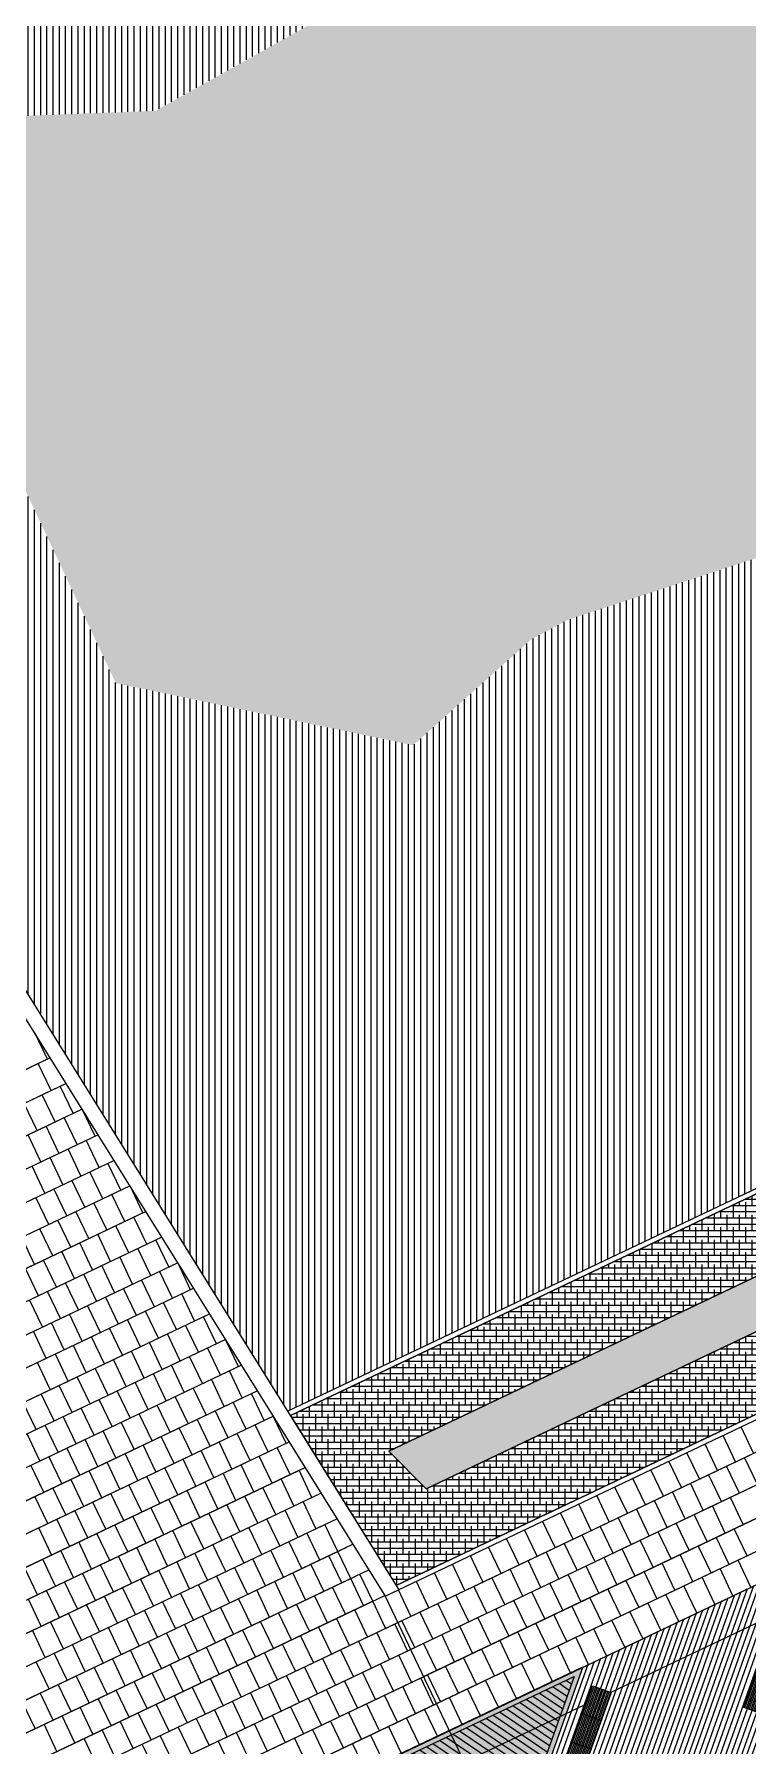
# Model space of a CAD drawing. Header units: metres. Extents: x 679599 to 680028, y 2748524 to 2748840.
# Drawn here: x 679680.61 to 679694.9, y 2748541.03 to 2748575.31 of the extents above; entities that cross this region are included whole.
import ezdxf

# ---------------------------------------------------------------- set-up
doc = ezdxf.new("R2010")
doc.units = ezdxf.units.M
doc.header["$LTSCALE"] = 5
doc.layers.add('00-AUX', color=2, linetype='Continuous', plot=False)
doc.layers.add('00-AUX Tree Pit', color=2, linetype='Continuous', plot=False)
doc.layers.add('02-L-B-Barrier Curb', color=210, linetype='Continuous', lineweight=5, plot=False)
doc.layers.add('02-L-B-Curb', color=11, linetype='Continuous', lineweight=5, plot=False)
doc.layers.add('02-L-B-Flat Bar', color=181, linetype='Continuous', lineweight=5)
doc.layers.add('04-BK-Tree Pit', color=6, linetype='Continuous', lineweight=5)
for name, color, linetype, lineweight, true_color in [('02-L-Joints-Paviment_07_Precast Concrete Blocks 60X40', 7, 'Continuous', 5, 0x999999), ('03-TR-Pavement_02_Sealed Gravel', 7, 'Continuous', 5, 0x38321e), ('03-TR-Pavement_06_Concrete Slab in situ', 7, 'Continuous', 9, 0xf7f7f7), ('03-TR-Pavement_07_Precast Concrete Blocks 20X10', 7, 'Continuous', 5, 0x999999), ('03-TR-Pavement_07_Precast Concrete Blocks 60X40', 7, 'Continuous', 5, 0x999999), ('03-TR-Pavement_07_Precast irregular Concrete Blocks', 7, 'Continuous', 5, 0xb3b3b3)]:
    doc.layers.add(name, color=color, linetype=linetype, lineweight=lineweight, true_color=true_color)
doc.layers.add('03-TR-Pavement_00_Dry Swale', color=7, linetype='Continuous', true_color=0x6e5d3a)
doc.layers.add('03-TR-Tree Pit_White', color=7, linetype='Continuous', true_color=0xfcfcfc)
doc.layers.add('03-TR-Tree Pit_Green', color=46, linetype='Continuous')

# ---------------------------------------------------------------- blocks, each defined once
blk = doc.blocks.new('Alcorque Parking 8m2')
at = {"layer": '03-TR-Tree Pit_Green', "ltscale": 0.3}
h = blk.add_hatch(dxfattribs=at)
h.set_pattern_fill('ANSI31', color=256, scale=0.04, angle=40)
h.set_pattern_definition([(85, (-679726.04474, -2748720.75428), (-0.1265167266577, 0.011068779329), [])])
h.paths.add_polyline_path([(-1.079, -0.384), (2.316, 1.231), (-0.189, 2.121)])
at = {"layer": '03-TR-Tree Pit_White'}
h = blk.add_hatch(color=256, dxfattribs=at)
h.dxf.hatch_style = 1
h.paths.add_polyline_path([(-1.254, -0.578), (2.577, 1.245), (-0.25, 2.249)])
at = {"layer": '02-L-B-Curb'}
blk.add_lwpolyline([(2.577, 1.245), (-0.25, 2.249), (-1.254, -0.578)], close=True, dxfattribs=at)
at = {"layer": '02-L-B-Curb', "color": 6}
blk.add_lwpolyline([(2.316, 1.231), (-0.189, 2.121), (-1.079, -0.384)], close=True, dxfattribs=at)
blk = doc.blocks.new('Piece Parking')
blk.add_wipeout([(-1.7, 0.2), (-1.7, -0.2), (0.7, -0.2), (0.7, 0.2)])
at = {"layer": '03-TR-Pavement_07_Precast irregular Concrete Blocks'}
h = blk.add_hatch(dxfattribs=at)
h.set_pattern_fill('ANSI31', color=256, scale=0.01, angle=135)
h.paths.add_polyline_path([(-1.7, 0.2), (0.7, 0.2), (0.7, -0.2), (-1.7, -0.2)])
blk.add_lwpolyline([(-1.7, 0.2), (0.7, 0.2), (0.7, -0.2), (-1.7, -0.2)], close=True)
at = {"layer": '02-L-Joints-Paviment_07_Precast Concrete Blocks 60X40'}
for points in [[(-1.1, 0.2), (-1.1, -0.2)], [(-0.5, 0.2), (-0.5, -0.2)], [(0.1, 0.2), (0.1, -0.2)]]:
    blk.add_lwpolyline(points, dxfattribs=at)
blk = doc.blocks.new('*U46')
at = {"rotation": 44.98940089342743}
blk.add_blockref('Piece Parking', (0.539, -0.362), dxfattribs=at)
blk = doc.blocks.new('*U47')
at = {"layer": '02-L-B-Barrier Curb', "color": 0, "linetype": 'ByBlock', "lineweight": -2, "transparency": 16777216, "rotation": 25.44814092405828}
for p in [(679694.94, 2748543.429), (679691.102, 2748541.603)]:
    blk.add_blockref('*U46', p, dxfattribs=at)

msp = doc.modelspace()

# ---------------------------------------------------------------- hatches: boundary and pattern name
at = {"layer": '03-TR-Pavement_00_Dry Swale', "ltscale": 0.3, "true_color": 0xb29c70}
h = msp.add_hatch(dxfattribs=at)
h.set_pattern_fill('ANSI38', color=33, scale=0.0393, angle=315)
h.paths.add_polyline_path([(679698.5, 2748550.956), (679697.969, 2748551.81), (679687.712, 2748546.929), (679688.459, 2748546.179)])
h.paths.add_polyline_path([(679712.795, 2748557.759), (679712.479, 2748558.715), (679700.15, 2748552.848), (679700.681, 2748551.994)])
h.paths.add_polyline_path([(679729.201, 2748565.566), (679728.669, 2748566.419), (679714.664, 2748559.755), (679714.979, 2748558.798)])
h.paths.add_polyline_path([(679744.551, 2748572.87), (679744.02, 2748573.724), (679730.85, 2748567.457), (679731.382, 2748566.603)])
h.paths.add_polyline_path([(679758.565, 2748579.539), (679757.934, 2748580.346), (679746.201, 2748574.762), (679746.732, 2748573.908)])
at = {"layer": '03-TR-Pavement_00_Dry Swale', "ltscale": 0.3}
h = msp.add_hatch(dxfattribs=at)
h.set_pattern_fill('ANSI38', color=256, scale=0.0393, angle=315)
h.paths.add_polyline_path([(679687.712, 2748546.929), (679697.969, 2748551.81), (679697.175, 2748553.085), (679685.742, 2748547.645), (679687.861, 2748544.242), (679699.293, 2748549.682), (679698.5, 2748550.956), (679688.459, 2748546.179)])
at = {"layer": '03-TR-Pavement_02_Sealed Gravel', "linetype": 'Continuous'}
h = msp.add_hatch(dxfattribs=at)
h.set_pattern_fill('ANSI31', color=256, scale=0.0393, angle=45)
h.set_pattern_definition([(90, (652974.11672, 2717198.73223), (-0.1247775, 0), [])])
h.paths.add_polyline_path([(679677.201, 2748573.555), (679683.041, 2748573.777), (679687.329, 2748576.176), (679693.395, 2748575.721), (679695.755, 2748576.821), (679698.899, 2748570.077), (679696.876, 2748565.409), (679691.299, 2748563.582), (679690.559, 2748563.185), (679688.204, 2748561.07), (679682.247, 2748562.313), (679677.021, 2748573.467)])
h.paths.add_polyline_path([(679758.64, 2748582.443), (679748.157, 2748599.32), (679704.653, 2748591.943), (679666.232, 2748578.973), (679685.689, 2748547.73)])
at = {"layer": '03-TR-Pavement_06_Concrete Slab in situ', "linetype": 'Continuous'}
h = msp.add_hatch(color=256, dxfattribs=at)
h.dxf.hatch_style = 1
h.paths.add_polyline_path([(679698.899, 2748570.077), (679695.755, 2748576.821), (679693.395, 2748575.721), (679687.329, 2748576.176), (679683.041, 2748573.777), (679677.201, 2748573.555), (679677.021, 2748573.467), (679682.247, 2748562.313), (679688.204, 2748561.07), (679690.559, 2748563.185), (679691.299, 2748563.582), (679696.876, 2748565.409)])
at = {"layer": '03-TR-Pavement_07_Precast Concrete Blocks 20X10'}
h = msp.add_hatch(dxfattribs=at)
h.set_pattern_fill('ANSI31', color=256, scale=0.0315, angle=25.5)
h.set_pattern_definition([(70.5, (0, 0), (-0.094275932128, 0.033384858509), [])])
h.paths.add_polyline_path([(679676.974, 2748528.606), (679675.178, 2748532.381), (679676.209, 2748535.285), (679680.101, 2748537.142), (679682.928, 2748536.138), (679683.932, 2748538.965), (679687.777, 2748540.795), (679690.604, 2748539.791), (679691.608, 2748542.618), (679695.453, 2748544.447), (679698.281, 2748543.443), (679699.284, 2748546.271), (679703.122, 2748548.097), (679705.955, 2748547.096), (679706.96, 2748549.923), (679710.804, 2748551.752), (679713.537, 2748550.782), (679713.631, 2748550.749), (679714.635, 2748553.575), (679718.48, 2748555.405), (679721.306, 2748554.401), (679722.311, 2748557.228), (679726.155, 2748559.057), (679728.987, 2748558.052), (679729.991, 2748560.877), (679733.836, 2748562.707), (679736.662, 2748561.703), (679737.666, 2748564.53), (679741.505, 2748566.362), (679744.333, 2748565.358), (679745.341, 2748568.182), (679749.186, 2748570.012), (679752.007, 2748569.011), (679753.031, 2748571.842), (679756.853, 2748573.661), (679759.68, 2748572.657), (679760.684, 2748575.483), (679764.527, 2748577.312), (679767.41, 2748576.278), (679769.209, 2748572.498)])

# ---------------------------------------------------------------- linework, layer by layer
at = {"layer": '00-AUX'}
for points in [[(679687.892, 2748543.501), (679775.562, 2748585.22)], [(679688.149, 2748542.96), (679776.001, 2748584.764)], [(679688.407, 2748542.418), (679776.078, 2748584.137)], [(679688.665, 2748541.876), (679776.155, 2748583.509)], [(679688.923, 2748541.334), (679776.593, 2748583.053)], [(679675.752, 2748534.298), (679765.435, 2748576.975)], [(679658.844, 2748544.298), (679680.929, 2748554.807)], [(679658.921, 2748543.67), (679681.248, 2748554.294)], [(679659.362, 2748543.215), (679681.567, 2748553.782)], [(679659.438, 2748542.587), (679681.886, 2748553.269)], [(679659.879, 2748542.132), (679682.205, 2748552.756)], [(679659.955, 2748541.504), (679682.525, 2748552.244)], [(679660.396, 2748541.049), (679682.844, 2748551.731)], [(679660.472, 2748540.421), (679683.163, 2748551.219)], [(679660.913, 2748539.966), (679683.482, 2748550.706)], [(679660.989, 2748539.338), (679683.801, 2748550.194)], [(679661.43, 2748538.883), (679684.121, 2748549.681)], [(679661.507, 2748538.255), (679684.44, 2748549.168)], [(679661.947, 2748537.801), (679684.759, 2748548.656)], [(679662.024, 2748537.172), (679685.078, 2748548.143)], [(679662.464, 2748536.718), (679685.399, 2748547.631)], [(679662.541, 2748536.09), (679685.717, 2748547.118)], [(679662.981, 2748535.635), (679685.916, 2748546.549)], [(679663.058, 2748535.007), (679686.355, 2748546.093)], [(679663.499, 2748534.552), (679686.433, 2748545.466)], [(679663.575, 2748533.924), (679686.872, 2748545.01)], [(679664.016, 2748533.469), (679686.951, 2748544.383)], [(679664.092, 2748532.841), (679687.389, 2748543.927)], [(679664.533, 2748532.386), (679687.892, 2748543.502)], [(679664.612, 2748531.76), (679688.149, 2748542.96)], [(679665.053, 2748531.305), (679688.412, 2748542.42)], [(679665.132, 2748530.678), (679688.665, 2748541.876)], [(679665.573, 2748530.223), (679688.932, 2748541.339)]]:
    msp.add_lwpolyline(points, dxfattribs=at)
for points in [[(679685.742, 2748547.645), (679687.861, 2748544.242), (679760.807, 2748578.955), (679758.693, 2748582.358), (679685.742, 2748547.645)], [(679687.712, 2748546.929), (679697.969, 2748551.81), (679697.175, 2748553.085), (679685.742, 2748547.645), (679687.861, 2748544.242), (679699.293, 2748549.682), (679698.5, 2748550.956), (679688.459, 2748546.179)], [(679698.5, 2748550.956), (679697.969, 2748551.81), (679687.712, 2748546.929), (679688.459, 2748546.179)]]:
    msp.add_lwpolyline(points, close=True, dxfattribs=at)
at = {"layer": '00-AUX', "color": 3}
msp.add_lwpolyline([(679687.642, 2748544.027), (679694.803, 2748528.977)], dxfattribs=at)
at = {"layer": '00-AUX Tree Pit'}
msp.add_lwpolyline([(679691.6, 2748542.613), (679690.596, 2748539.786), (679687.769, 2748540.79)], close=True, dxfattribs=at)
at = {"layer": '02-L-B-Curb', "ltscale": 0.3}
for points in [[(679665.94, 2748578.875), (679687.642, 2748544.027)], [(679666.232, 2748578.973), (679687.914, 2748544.157)]]:
    msp.add_lwpolyline(points, dxfattribs=at)
at = {"layer": '02-L-B-Curb'}
for points in [[(679687.642, 2748544.027), (679760.86, 2748578.869)], [(679760.807, 2748578.955), (679687.861, 2748544.242)], [(679697.122, 2748553.17), (679685.689, 2748547.73)], [(679685.742, 2748547.645), (679697.175, 2748553.085)]]:
    msp.add_lwpolyline(points, dxfattribs=at)
at = {"layer": '02-L-B-Flat Bar'}
msp.add_lwpolyline([(679676.209, 2748535.285), (679764.525, 2748577.311)], dxfattribs=at)
at = {"layer": '02-L-Joints-Paviment_07_Precast Concrete Blocks 60X40'}
for p, q in [((679686.951, 2748544.383), (679686.693, 2748544.925)), ((679687.391, 2748543.928), (679687.133, 2748544.47))]:
    msp.add_line(p, q, dxfattribs=at)
for points in [[(679680.877, 2748554.782), (679680.619, 2748555.324)], [(679680.954, 2748554.154), (679680.696, 2748554.696)], [(679681.033, 2748553.527), (679680.775, 2748554.069)], [(679681.394, 2748553.699), (679681.136, 2748554.241)], [(679680.672, 2748553.356), (679680.414, 2748553.897)], [(679681.832, 2748553.243), (679681.574, 2748553.785)], [(679681.109, 2748552.899), (679680.852, 2748553.441)], [(679681.471, 2748553.071), (679681.213, 2748553.613)], [(679680.748, 2748552.727), (679680.49, 2748553.269)], [(679681.55, 2748552.445), (679681.292, 2748552.986)], [(679681.911, 2748552.616), (679681.653, 2748553.158)], [(679680.828, 2748552.101), (679680.57, 2748552.643)], [(679681.189, 2748552.273), (679680.931, 2748552.814)], [(679682.349, 2748552.16), (679682.091, 2748552.702)], [(679681.627, 2748551.816), (679681.369, 2748552.358)], [(679681.988, 2748551.988), (679681.73, 2748552.53)], [(679680.904, 2748551.473), (679680.646, 2748552.014)], [(679681.265, 2748551.645), (679681.008, 2748552.186)], [(679682.428, 2748551.534), (679682.171, 2748552.075)], [(679682.79, 2748551.705), (679682.532, 2748552.247)], [(679681.706, 2748551.19), (679681.448, 2748551.732)], [(679682.067, 2748551.362), (679681.809, 2748551.903)], [(679682.866, 2748551.077), (679682.608, 2748551.619)], [(679680.984, 2748550.846), (679680.726, 2748551.388)], [(679681.345, 2748551.018), (679681.087, 2748551.56)], [(679682.144, 2748550.734), (679681.886, 2748551.275)], [(679682.505, 2748550.905), (679682.247, 2748551.447)], [(679680.622, 2748550.674), (679680.365, 2748551.216)], [(679681.421, 2748550.39), (679681.164, 2748550.932)], [(679681.783, 2748550.562), (679681.525, 2748551.104)], [(679682.946, 2748550.451), (679682.688, 2748550.993)], [(679683.307, 2748550.623), (679683.049, 2748551.164)], [(679680.699, 2748550.046), (679680.441, 2748550.588)], [(679681.06, 2748550.218), (679680.802, 2748550.76)], [(679682.223, 2748550.107), (679681.965, 2748550.649)], [(679682.584, 2748550.279), (679682.327, 2748550.821)], [(679683.744, 2748550.166), (679683.487, 2748550.708)], [(679681.501, 2748549.763), (679681.243, 2748550.305)], [(679681.862, 2748549.935), (679681.604, 2748550.477)], [(679683.022, 2748549.823), (679682.764, 2748550.364)], [(679683.383, 2748549.994), (679683.125, 2748550.536)], [(679680.778, 2748549.419), (679680.521, 2748549.961)], [(679681.14, 2748549.591), (679680.882, 2748550.133)], [(679682.3, 2748549.479), (679682.042, 2748550.021)], [(679682.661, 2748549.651), (679682.403, 2748550.193)], [(679683.463, 2748549.368), (679683.205, 2748549.91)], [(679683.824, 2748549.54), (679683.566, 2748550.082)], [(679681.577, 2748549.135), (679681.319, 2748549.677)], [(679681.938, 2748549.307), (679681.681, 2748549.849)], [(679682.74, 2748549.024), (679682.482, 2748549.566)], [(679683.101, 2748549.196), (679682.844, 2748549.738)], [(679684.262, 2748549.084), (679684.004, 2748549.625)], [(679680.855, 2748548.791), (679680.597, 2748549.333)], [(679681.216, 2748548.963), (679680.958, 2748549.505)], [(679682.018, 2748548.68), (679681.76, 2748549.222)], [(679682.379, 2748548.852), (679682.121, 2748549.394)], [(679683.539, 2748548.74), (679683.281, 2748549.282)], [(679683.9, 2748548.912), (679683.643, 2748549.453)], [(679681.296, 2748548.337), (679681.038, 2748548.878)], [(679681.657, 2748548.508), (679681.399, 2748549.05)], [(679682.817, 2748548.396), (679682.559, 2748548.938)], [(679683.178, 2748548.568), (679682.92, 2748549.11)], [(679684.341, 2748548.457), (679684.083, 2748548.999)], [(679684.702, 2748548.629), (679684.444, 2748549.171)], [(679680.934, 2748548.165), (679680.677, 2748548.707)], [(679682.094, 2748548.052), (679681.837, 2748548.594)], [(679682.456, 2748548.224), (679682.198, 2748548.766)], [(679683.619, 2748548.113), (679683.361, 2748548.655)], [(679683.98, 2748548.285), (679683.722, 2748548.827)], [(679684.779, 2748548.001), (679684.521, 2748548.542)], [(679681.372, 2748547.709), (679681.114, 2748548.25)], [(679681.733, 2748547.88), (679681.475, 2748548.422)], [(679682.896, 2748547.769), (679682.638, 2748548.311)], [(679683.257, 2748547.941), (679683, 2748548.483)], [(679684.056, 2748547.657), (679683.798, 2748548.199)], [(679684.417, 2748547.829), (679684.16, 2748548.371)], [(679680.65, 2748547.365), (679680.392, 2748547.907)], [(679681.011, 2748547.537), (679680.753, 2748548.078)], [(679682.174, 2748547.426), (679681.916, 2748547.967)], [(679682.535, 2748547.597), (679682.277, 2748548.139)], [(679683.334, 2748547.313), (679683.076, 2748547.855)], [(679683.695, 2748547.485), (679683.437, 2748548.027)], [(679684.858, 2748547.374), (679684.6, 2748547.916)], [(679685.219, 2748547.546), (679684.962, 2748548.088)], [(679681.451, 2748547.082), (679681.194, 2748547.624)], [(679681.813, 2748547.254), (679681.555, 2748547.796)], [(679682.612, 2748546.969), (679682.354, 2748547.511)], [(679682.973, 2748547.141), (679682.715, 2748547.683)], [(679684.136, 2748547.03), (679683.878, 2748547.572)], [(679684.497, 2748547.202), (679684.239, 2748547.744)], [(679685.657, 2748547.09), (679685.399, 2748547.631)], [(679680.729, 2748546.738), (679680.471, 2748547.28)], [(679681.09, 2748546.91), (679680.832, 2748547.452)], [(679681.889, 2748546.626), (679681.631, 2748547.167)], [(679682.25, 2748546.798), (679681.993, 2748547.339)], [(679683.413, 2748546.687), (679683.156, 2748547.228)], [(679683.775, 2748546.858), (679683.517, 2748547.4)], [(679684.935, 2748546.746), (679684.677, 2748547.288)], [(679685.296, 2748546.918), (679685.038, 2748547.46)], [(679694.656, 2748546.719), (679694.405, 2748547.246)], [(679695.017, 2748546.891), (679694.766, 2748547.417)], [(679681.167, 2748546.282), (679680.909, 2748546.824)], [(679681.528, 2748546.454), (679681.27, 2748546.996)], [(679682.691, 2748546.343), (679682.433, 2748546.885)], [(679683.052, 2748546.515), (679682.794, 2748547.056)], [(679684.212, 2748546.402), (679683.954, 2748546.944)], [(679684.573, 2748546.574), (679684.316, 2748547.116)], [(679685.375, 2748546.291), (679685.117, 2748546.833)], [(679685.736, 2748546.463), (679685.479, 2748547.005)], [(679693.933, 2748546.375), (679693.683, 2748546.902)], [(679694.295, 2748546.547), (679694.044, 2748547.074)], [(679695.094, 2748546.264), (679694.836, 2748546.806)], [(679680.806, 2748546.11), (679680.548, 2748546.652)], [(679681.969, 2748545.999), (679681.711, 2748546.541)], [(679682.33, 2748546.171), (679682.072, 2748546.713)], [(679683.49, 2748546.058), (679683.232, 2748546.6)], [(679683.851, 2748546.23), (679683.593, 2748546.772)], [(679684.653, 2748545.947), (679684.395, 2748546.489)], [(679685.014, 2748546.119), (679684.756, 2748546.661)], [(679686.174, 2748546.007), (679685.916, 2748546.549)], [(679693.211, 2748546.032), (679692.96, 2748546.558)], [(679693.572, 2748546.203), (679693.321, 2748546.73)], [(679694.371, 2748545.921), (679694.113, 2748546.463)], [(679694.732, 2748546.093), (679694.475, 2748546.634)], [(679681.246, 2748545.655), (679680.988, 2748546.197)], [(679681.607, 2748545.827), (679681.35, 2748546.369)], [(679682.767, 2748545.715), (679682.51, 2748546.256)], [(679683.129, 2748545.887), (679682.871, 2748546.428)], [(679683.93, 2748545.604), (679683.673, 2748546.145)], [(679684.292, 2748545.776), (679684.034, 2748546.317)], [(679685.452, 2748545.663), (679685.194, 2748546.205)], [(679685.813, 2748545.835), (679685.555, 2748546.377)], [(679692.489, 2748545.688), (679692.238, 2748546.214)], [(679692.85, 2748545.86), (679692.599, 2748546.386)], [(679693.649, 2748545.577), (679693.391, 2748546.119)], [(679694.01, 2748545.749), (679693.752, 2748546.291)], [(679680.885, 2748545.483), (679680.627, 2748546.025)], [(679682.045, 2748545.371), (679681.787, 2748545.913)], [(679682.406, 2748545.543), (679682.148, 2748546.085)], [(679683.208, 2748545.26), (679682.95, 2748545.802)], [(679683.569, 2748545.432), (679683.311, 2748545.974)], [(679684.729, 2748545.319), (679684.472, 2748545.861)], [(679685.091, 2748545.491), (679684.833, 2748546.033)], [(679686.254, 2748545.38), (679685.996, 2748545.922)], [(679691.766, 2748545.344), (679691.515, 2748545.871)], [(679692.127, 2748545.516), (679691.877, 2748546.042)], [(679692.926, 2748545.233), (679692.669, 2748545.775)], [(679693.288, 2748545.405), (679693.03, 2748545.947)], [(679694.448, 2748545.293), (679694.191, 2748545.835)], [(679694.81, 2748545.465), (679694.552, 2748546.007)], [(679681.323, 2748545.027), (679681.065, 2748545.569)], [(679681.684, 2748545.199), (679681.426, 2748545.741)], [(679682.486, 2748544.916), (679682.228, 2748545.458)], [(679682.847, 2748545.088), (679682.589, 2748545.63)], [(679684.007, 2748544.976), (679683.749, 2748545.517)], [(679684.368, 2748545.147), (679684.11, 2748545.689)], [(679685.531, 2748545.036), (679685.273, 2748545.578)], [(679685.892, 2748545.208), (679685.635, 2748545.75)], [(679686.691, 2748544.924), (679686.433, 2748545.466)], [(679691.044, 2748545), (679690.793, 2748545.527)], [(679691.405, 2748545.172), (679691.154, 2748545.699)], [(679692.204, 2748544.889), (679691.946, 2748545.431)], [(679692.565, 2748545.061), (679692.307, 2748545.603)], [(679693.726, 2748544.949), (679693.468, 2748545.491)], [(679694.087, 2748545.121), (679693.829, 2748545.663)], [(679680.962, 2748544.855), (679680.704, 2748545.397)], [(679681.763, 2748544.572), (679681.506, 2748545.114)], [(679682.125, 2748544.744), (679681.867, 2748545.286)], [(679683.285, 2748544.632), (679683.027, 2748545.174)], [(679683.646, 2748544.804), (679683.388, 2748545.345)], [(679684.809, 2748544.693), (679684.551, 2748545.234)], [(679685.17, 2748544.865), (679684.912, 2748545.406)], [(679685.969, 2748544.58), (679685.711, 2748545.122)], [(679686.33, 2748544.752), (679686.072, 2748545.294)], [(679690.321, 2748544.657), (679690.071, 2748545.183)], [(679690.683, 2748544.828), (679690.432, 2748545.355)], [(679691.482, 2748544.546), (679691.224, 2748545.088)], [(679691.843, 2748544.718), (679691.585, 2748545.259)], [(679693.004, 2748544.606), (679692.746, 2748545.147)], [(679693.365, 2748544.777), (679693.107, 2748545.319)], [(679694.526, 2748544.665), (679694.268, 2748545.207)], [(679694.887, 2748544.837), (679694.629, 2748545.379)], [(679681.041, 2748544.229), (679680.783, 2748544.77)], [(679681.402, 2748544.401), (679681.144, 2748544.942)], [(679682.562, 2748544.288), (679682.304, 2748544.83)], [(679682.923, 2748544.46), (679682.666, 2748545.002)], [(679684.086, 2748544.349), (679683.829, 2748544.891)], [(679684.448, 2748544.521), (679684.19, 2748545.063)], [(679685.246, 2748544.236), (679684.989, 2748544.778)], [(679685.608, 2748544.408), (679685.35, 2748544.95)], [(679686.771, 2748544.297), (679686.513, 2748544.839)], [(679689.599, 2748544.313), (679689.348, 2748544.839)], [(679689.96, 2748544.485), (679689.71, 2748545.011)], [(679690.759, 2748544.202), (679690.501, 2748544.744)], [(679691.12, 2748544.374), (679690.863, 2748544.916)], [(679692.281, 2748544.262), (679692.023, 2748544.804)], [(679692.642, 2748544.434), (679692.385, 2748544.975)], [(679693.803, 2748544.322), (679693.545, 2748544.863)], [(679694.164, 2748544.493), (679693.907, 2748545.035)], [(679694.964, 2748544.209), (679694.706, 2748544.751)], [(679680.68, 2748544.057), (679680.422, 2748544.599)], [(679681.84, 2748543.944), (679681.582, 2748544.486)], [(679682.201, 2748544.116), (679681.943, 2748544.658)], [(679683.364, 2748544.005), (679683.106, 2748544.547)], [(679683.725, 2748544.177), (679683.467, 2748544.719)], [(679684.524, 2748543.893), (679684.266, 2748544.434)], [(679684.885, 2748544.065), (679684.627, 2748544.606)], [(679686.048, 2748543.954), (679685.79, 2748544.495)], [(679686.409, 2748544.125), (679686.152, 2748544.667)], [(679688.877, 2748543.969), (679688.626, 2748544.496)], [(679689.238, 2748544.141), (679688.987, 2748544.667)], [(679690.037, 2748543.858), (679689.779, 2748544.4)], [(679690.398, 2748544.03), (679690.14, 2748544.572)], [(679691.559, 2748543.918), (679691.301, 2748544.46)], [(679691.92, 2748544.09), (679691.662, 2748544.632)], [(679693.081, 2748543.978), (679692.823, 2748544.52)], [(679693.442, 2748544.15), (679693.184, 2748544.691)], [(679694.242, 2748543.865), (679693.984, 2748544.407)], [(679694.603, 2748544.037), (679694.345, 2748544.579)], [(679681.117, 2748543.601), (679680.86, 2748544.142)], [(679681.479, 2748543.772), (679681.221, 2748544.314)], [(679682.642, 2748543.661), (679682.384, 2748544.203)], [(679683.003, 2748543.833), (679682.745, 2748544.375)], [(679683.802, 2748543.549), (679683.544, 2748544.091)], [(679684.163, 2748543.721), (679683.905, 2748544.263)], [(679685.326, 2748543.61), (679685.068, 2748544.152)], [(679685.687, 2748543.782), (679685.429, 2748544.323)], [(679686.847, 2748543.669), (679686.589, 2748544.211)], [(679687.208, 2748543.841), (679686.951, 2748544.383)], [(679688.154, 2748543.625), (679687.904, 2748544.152)], [(679688.516, 2748543.797), (679688.265, 2748544.324)], [(679689.314, 2748543.515), (679689.057, 2748544.056)], [(679689.676, 2748543.686), (679689.418, 2748544.228)], [(679690.836, 2748543.574), (679690.579, 2748544.116)], [(679691.198, 2748543.746), (679690.94, 2748544.288)], [(679692.358, 2748543.634), (679692.101, 2748544.176)], [(679692.72, 2748543.806), (679692.462, 2748544.348)], [(679693.519, 2748543.522), (679693.262, 2748544.063)], [(679693.881, 2748543.694), (679693.623, 2748544.235)], [(679680.756, 2748543.429), (679680.498, 2748543.97)], [(679681.919, 2748543.318), (679681.661, 2748543.859)], [(679682.28, 2748543.49), (679682.023, 2748544.031)], [(679683.079, 2748543.205), (679682.821, 2748543.747)], [(679683.441, 2748543.377), (679683.183, 2748543.919)], [(679684.604, 2748543.266), (679684.346, 2748543.808)], [(679684.965, 2748543.438), (679684.707, 2748543.98)], [(679686.125, 2748543.325), (679685.867, 2748543.867)], [(679686.486, 2748543.497), (679686.228, 2748544.039)], [(679687.288, 2748543.214), (679687.03, 2748543.756)], [(679687.649, 2748543.386), (679687.391, 2748543.928)], [(679688.592, 2748543.171), (679688.334, 2748543.713)], [(679688.953, 2748543.343), (679688.695, 2748543.884)], [(679690.114, 2748543.231), (679689.856, 2748543.772)], [(679690.475, 2748543.402), (679690.217, 2748543.944)], [(679691.636, 2748543.29), (679691.378, 2748543.832)], [(679691.997, 2748543.462), (679691.739, 2748544.004)], [(679692.797, 2748543.178), (679692.539, 2748543.72)], [(679693.158, 2748543.35), (679692.9, 2748543.892)], [(679681.197, 2748542.974), (679680.939, 2748543.516)], [(679681.558, 2748543.146), (679681.3, 2748543.688)], [(679682.357, 2748542.861), (679682.099, 2748543.403)], [(679682.718, 2748543.033), (679682.46, 2748543.575)], [(679683.881, 2748542.922), (679683.623, 2748543.464)], [(679684.242, 2748543.094), (679683.985, 2748543.636)], [(679685.402, 2748542.982), (679685.145, 2748543.523)], [(679685.764, 2748543.154), (679685.506, 2748543.695)], [(679686.565, 2748542.871), (679686.308, 2748543.412)], [(679686.927, 2748543.043), (679686.669, 2748543.584)], [(679688.09, 2748542.932), (679687.832, 2748543.473)], [(679688.231, 2748542.999), (679687.973, 2748543.541)], [(679689.392, 2748542.887), (679689.134, 2748543.429)], [(679689.753, 2748543.059), (679689.495, 2748543.6)], [(679690.914, 2748542.947), (679690.656, 2748543.488)], [(679691.275, 2748543.118), (679691.017, 2748543.66)], [(679692.075, 2748542.834), (679691.817, 2748543.376)], [(679692.436, 2748543.006), (679692.178, 2748543.548)], [(679680.836, 2748542.802), (679680.578, 2748543.344)], [(679681.635, 2748542.518), (679681.377, 2748543.059)], [(679681.996, 2748542.69), (679681.738, 2748543.231)], [(679683.159, 2748542.579), (679682.901, 2748543.12)], [(679683.52, 2748542.75), (679683.262, 2748543.292)], [(679684.68, 2748542.638), (679684.422, 2748543.18)], [(679685.041, 2748542.81), (679684.783, 2748543.352)], [(679685.843, 2748542.527), (679685.585, 2748543.069)], [(679686.204, 2748542.699), (679685.946, 2748543.241)], [(679687.367, 2748542.588), (679687.109, 2748543.13)], [(679687.728, 2748542.76), (679687.471, 2748543.301)], [(679688.669, 2748542.543), (679688.411, 2748543.085)], [(679689.03, 2748542.715), (679688.773, 2748543.257)], [(679690.191, 2748542.603), (679689.933, 2748543.145)], [(679690.552, 2748542.775), (679690.295, 2748543.316)], [(679691.352, 2748542.49), (679691.094, 2748543.032)], [(679691.713, 2748542.662), (679691.456, 2748543.204)], [(679680.912, 2748542.174), (679680.654, 2748542.716)], [(679681.273, 2748542.346), (679681.016, 2748542.888)], [(679682.436, 2748542.235), (679682.179, 2748542.777)], [(679682.798, 2748542.407), (679682.54, 2748542.948)], [(679683.958, 2748542.294), (679683.7, 2748542.836)], [(679684.319, 2748542.466), (679684.061, 2748543.008)], [(679685.121, 2748542.183), (679684.863, 2748542.725)], [(679685.482, 2748542.355), (679685.224, 2748542.897)], [(679686.645, 2748542.244), (679686.387, 2748542.786)], [(679687.006, 2748542.416), (679686.748, 2748542.958)], [(679688.169, 2748542.305), (679687.911, 2748542.847)], [(679689.469, 2748542.259), (679689.211, 2748542.801)], [(679689.83, 2748542.431), (679689.572, 2748542.973)], [(679690.63, 2748542.147), (679690.372, 2748542.688)], [(679690.991, 2748542.319), (679690.733, 2748542.86)], [(679681.714, 2748541.891), (679681.456, 2748542.433)], [(679682.075, 2748542.063), (679681.817, 2748542.605)], [(679683.235, 2748541.95), (679682.977, 2748542.492)], [(679683.596, 2748542.122), (679683.339, 2748542.664)], [(679684.398, 2748541.839), (679684.14, 2748542.381)], [(679684.759, 2748542.011), (679684.502, 2748542.553)], [(679685.923, 2748541.9), (679685.665, 2748542.442)], [(679686.284, 2748542.072), (679686.026, 2748542.614)], [(679687.447, 2748541.961), (679687.189, 2748542.503)], [(679687.808, 2748542.133), (679687.55, 2748542.675)], [(679688.61, 2748541.85), (679688.352, 2748542.392)], [(679688.747, 2748541.915), (679688.489, 2748542.457)], [(679689.108, 2748542.087), (679688.85, 2748542.629)], [(679689.907, 2748541.803), (679689.65, 2748542.345)], [(679690.269, 2748541.975), (679690.011, 2748542.517)], [(679680.992, 2748541.547), (679680.734, 2748542.089)], [(679681.353, 2748541.719), (679681.095, 2748542.261)], [(679682.513, 2748541.607), (679682.255, 2748542.148)], [(679682.874, 2748541.779), (679682.616, 2748542.32)], [(679683.676, 2748541.496), (679683.418, 2748542.037)], [(679684.037, 2748541.668), (679683.779, 2748542.209)], [(679685.2, 2748541.557), (679684.942, 2748542.098)], [(679685.561, 2748541.728), (679685.304, 2748542.27)], [(679686.724, 2748541.617), (679686.467, 2748542.159)], [(679687.086, 2748541.789), (679686.828, 2748542.331)], [(679687.887, 2748541.506), (679687.63, 2748542.048)], [(679688.249, 2748541.678), (679687.991, 2748542.22)], [(679689.185, 2748541.459), (679688.927, 2748542.001)], [(679689.546, 2748541.631), (679689.288, 2748542.173)], [(679680.63, 2748541.375), (679680.373, 2748541.917)], [(679681.79, 2748541.263), (679681.533, 2748541.805)], [(679682.152, 2748541.435), (679681.894, 2748541.977)], [(679682.954, 2748541.152), (679682.696, 2748541.694)], [(679683.315, 2748541.324), (679683.057, 2748541.866)], [(679684.478, 2748541.213), (679684.22, 2748541.755)], [(679684.839, 2748541.385), (679684.581, 2748541.926)], [(679686.002, 2748541.274), (679685.744, 2748541.815)], [(679686.363, 2748541.446), (679686.105, 2748541.987)], [(679687.165, 2748541.163), (679686.907, 2748541.704)], [(679687.526, 2748541.334), (679687.268, 2748541.876)], [(679688.689, 2748541.223), (679688.431, 2748541.765)], [(679681.068, 2748540.919), (679680.81, 2748541.461)], [(679681.429, 2748541.091), (679681.171, 2748541.633)], [(679682.231, 2748540.808), (679681.973, 2748541.35)], [(679682.592, 2748540.98), (679682.335, 2748541.522)], [(679683.755, 2748540.869), (679683.498, 2748541.411)], [(679684.117, 2748541.041), (679683.859, 2748541.583)], [(679685.28, 2748540.93), (679685.022, 2748541.472)], [(679685.641, 2748541.102), (679685.383, 2748541.644)], [(679686.443, 2748540.819), (679686.185, 2748541.361)], [(679686.804, 2748540.991), (679686.546, 2748541.533)], [(679687.967, 2748540.88), (679687.709, 2748541.421)], [(679688.328, 2748541.052), (679688.07, 2748541.593)], [(679681.87, 2748540.636), (679681.612, 2748541.178)], [(679683.033, 2748540.525), (679682.775, 2748541.067)], [(679683.394, 2748540.697), (679683.136, 2748541.239)], [(679684.557, 2748540.586), (679684.299, 2748541.128)], [(679684.918, 2748540.758), (679684.661, 2748541.3)], [(679686.081, 2748540.647), (679685.824, 2748541.189)], [(679687.244, 2748540.536), (679686.987, 2748541.078)], [(679687.606, 2748540.708), (679687.348, 2748541.25)]]:
    msp.add_lwpolyline(points, dxfattribs=at)
at = {"layer": '03-TR-Pavement_07_Precast Concrete Blocks 60X40'}
for p, q in [((679664.351, 2748532.3), (679775.943, 2748585.402)), ((679664.609, 2748531.758), (679776.133, 2748584.828)), ((679664.867, 2748531.216), (679776.322, 2748584.254)), ((679665.125, 2748530.674), (679776.512, 2748583.68)), ((679665.382, 2748530.133), (679776.702, 2748583.105)), ((679676.184, 2748552.549), (679680.929, 2748554.807)), ((679658.921, 2748543.67), (679681.248, 2748554.294)), ((679659.179, 2748543.128), (679681.567, 2748553.782)), ((679659.438, 2748542.587), (679681.886, 2748553.269)), ((679659.697, 2748542.045), (679682.205, 2748552.756)), ((679659.955, 2748541.504), (679682.525, 2748552.244)), ((679660.214, 2748540.962), (679682.844, 2748551.731)), ((679660.472, 2748540.421), (679683.163, 2748551.219)), ((679660.731, 2748539.88), (679683.482, 2748550.706)), ((679660.989, 2748539.338), (679683.801, 2748550.194)), ((679661.248, 2748538.797), (679684.121, 2748549.681)), ((679661.507, 2748538.255), (679684.44, 2748549.168)), ((679679.288, 2748546.052), (679684.759, 2748548.656)), ((679679.546, 2748545.511), (679685.078, 2748548.143)), ((679679.804, 2748544.969), (679685.397, 2748547.631)), ((679662.541, 2748536.09), (679685.717, 2748547.118)), ((679662.799, 2748535.548), (679686.036, 2748546.606)), ((679663.058, 2748535.007), (679686.355, 2748546.093)), ((679663.316, 2748534.465), (679686.674, 2748545.58)), ((679663.575, 2748533.924), (679686.993, 2748545.068)), ((679663.834, 2748533.382), (679687.313, 2748544.555)), ((679664.092, 2748532.841), (679687.632, 2748544.043))]:
    msp.add_line(p, q, dxfattribs=at)

# ---------------------------------------------------------------- block references
at = {"layer": '04-BK-Tree Pit', "xscale": -1, "rotation": 230.8963178951805}
msp.add_blockref('Alcorque Parking 8m2', (679689.008, 2748541.398), dxfattribs=at)

# ---------------------------------------------------------------- next in the draw order: block references
at = {"layer": '02-L-B-Barrier Curb'}
msp.add_blockref('*U47', (0, 0), dxfattribs=at)

doc.saveas('drawing.dxf')
